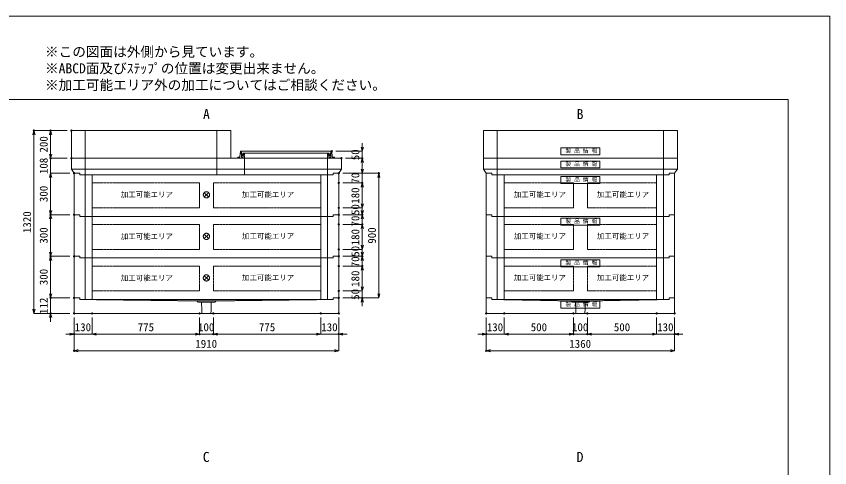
# Model space of a CAD drawing. Units: millimetres, scale not verified. Extents: x -4455 to 4455, y -3150 to 3150.
# Drawn here: x -1418 to 4455, y -109 to 3150 of the extents above; entities that cross this region are included whole.
import ezdxf
from ezdxf.enums import TextEntityAlignment as Align

# ---------------------------------------------------------------- set-up
doc = ezdxf.new("R2010")
doc.units = ezdxf.units.MM
doc.header["$LTSCALE"] = 20
doc.header["$PDMODE"] = 32
doc.header["$PDSIZE"] = 10
doc.linetypes.add('LONG_DASHED1', pattern=[7, 6, -1])
doc.linetypes.add('LONG_DOUBLE_CHAIN', pattern=[21.8, 18, -1, 0.6, -0.6, 0.6, -1])
for name, color, linetype, lineweight in [('0-0_D-TTL', 7, 'Continuous', 9), ('0-1_Defpoints', 7, 'Continuous', 9), ('0-3_D-TTL-TXT', 7, 'Continuous', 9), ('0-4_D-STR-TXT', 7, 'Continuous', 9), ('0-5_D-STR-DIM', 3, 'Continuous', 9), ('0-6_0', 7, 'Continuous', 9), ('0-7_D-STR', 7, 'Continuous', 9), ('0-8_D-STR-STR1', 7, 'LONG_DASHED1', 9), ('0-9_D-STR-STR5', 1, 'LONG_DOUBLE_CHAIN', 9), ('0-B_D-STR-STR4', 134, 'Continuous', 9)]:
    doc.layers.add(name, color=color, linetype=linetype, lineweight=lineweight)
doc.styles.add('ＭＳ ゴシック', font='')
doc.styles.get('ＭＳ ゴシック').set_extended_font_data('MS Gothic')

# ---------------------------------------------------------------- blocks, each defined once
blk = doc.blocks.new('A$C4DE05FD1')
at = {"layer": '0-0_D-TTL', "color": 134}
for p, q in [((4000, 76000), (114800, 76000)), ((114800, 76000), (114800, 4000))]:
    blk.add_line(p, q, dxfattribs=at)
at = {"layer": '0-1_Defpoints', "color": 134}
for p, q in [((0, 84000), (118800, 84000)), ((118800, 84000), (118800, 0))]:
    blk.add_line(p, q, dxfattribs=at)
at = {"layer": '0-3_D-TTL-TXT', "style": 'ＭＳ ゴシック'}
for s, p in [('※この図面は外側から見ています。', (43260.9, 79815.7)), ('※ABCD面及びｽﾃｯﾌﾟの位置は変更出来ません。', (43260.9, 78215.7)), ('※加工可能エリア外の加工についてはご相談ください。', (43260.9, 76615.7))]:
    blk.add_text(s, height=962.2, dxfattribs=at).set_placement(p, align=Align.BOTTOM_LEFT)
blk = doc.blocks.new('A$C31CA379A')
at = {"layer": '0-4_D-STR-TXT', "style": 'ＭＳ ゴシック'}
for s, p in [('A', (-325.9, -2190.5)), ('B', (35638.6, -2190.5)), ('C', (-351.4, -35190.5)), ('D', (35638.6, -35190.5))]:
    blk.add_text(s, height=962.2, dxfattribs=at).set_placement(p, align=Align.BOTTOM_LEFT)
blk = doc.blocks.new('A$C0EB83927')
at = {"layer": '0-7_D-STR'}
for p, q in [((-19100, 240), (-19100, -2000)), ((-19100, 240), (-18300, 240)), ((-18300, 0), (-18300, 240)), ((18300, 0), (-18300, 0)), ((19100, 240), (18300, 240)), ((18300, 0), (18300, 240)), ((19100, 240), (19100, -2000)), ((19100, -2000), (-19100, -2000))]:
    blk.add_line(p, q, dxfattribs=at)
at = {"layer": '0-7_D-STR', "linetype": 'LONG_DASHED1'}
for p, q in [((-17680, 0), (-1400, -200)), ((17680, 0), (1400, -200)), ((-1200, -380), (-1400, -200)), ((-1400, -200), (1400, -200)), ((-1200, -380), (1200, -380)), ((-653.3, -2000), (-705, -380)), ((653.3, -2000), (705, -380)), ((1200, -380), (1400, -200))]:
    blk.add_line(p, q, dxfattribs=at)
blk = doc.blocks.new('_Open30')
at = {"layer": '0-6_0'}
blk.add_line((0, 0), (-20, 0), dxfattribs=at)
blk.add_lwpolyline([(-20, 5.36), (0, 0), (-20, -5.36)], dxfattribs=at)
blk = doc.blocks.new('A$C3FC15DFF')
at = {"layer": '0-8_D-STR-STR1', "linetype": 'Continuous'}
blk.add_lwpolyline([(-2820, 0), (2820, 0), (2820, -1000), (-2820, -1000)], close=True, dxfattribs=at)
at = {"layer": '0-8_D-STR-STR1', "style": 'ＭＳ ゴシック'}
blk.add_text('製 品 情 報', height=577.3, dxfattribs=at).set_placement((-2149.6, -882.5), align=Align.BOTTOM_LEFT)
blk = doc.blocks.new('A$C2CAB0034')
at = {"layer": '0-7_D-STR', "linetype": 'LONG_DASHED1'}
for p, q in [((-12000, 0), (-12000, 2400)), ((12000, 0), (12000, 2400))]:
    blk.add_line(p, q, dxfattribs=at)
at = {"layer": '0-7_D-STR'}
for p, q in [((14000, 820), (-14000, 820)), ((-13600, 240), (-12800, 240)), ((-12800, 0), (-12800, 240)), ((13600, 240), (12800, 240))]:
    blk.add_line(p, q, dxfattribs=at)
for points in [[(-14000, 2400), (14000, 2400), (14000, 820), (13600, 240)], [(-14000, 2400), (-14000, 820), (-13600, 240)], [(-12800, 0), (12800, 0), (12800, 240)]]:
    blk.add_lwpolyline(points, dxfattribs=at)
at = {"layer": '0-8_D-STR-STR1'}
blk.add_blockref('A$C3FC15DFF', (0, 2000), dxfattribs=at)
blk = doc.blocks.new('A$C35A123D8')
at = {"layer": '0-7_D-STR'}
for p, q in [((-13600, 240), (-13600, -2000)), ((-13600, 240), (-12800, 240)), ((-12800, 0), (-12800, 240)), ((-12800, 0), (12800, 0)), ((13600, 240), (12800, 240)), ((12800, 0), (12800, 240)), ((13600, 240), (13600, -2000)), ((-13600, -2000), (13600, -2000))]:
    blk.add_line(p, q, dxfattribs=at)
at = {"layer": '0-7_D-STR', "linetype": 'LONG_DASHED1'}
for p, q in [((-12180, 0), (-1400, -200)), ((12180, 0), (1400, -200)), ((-1200, -380), (-1400, -200)), ((1400, -200), (-1400, -200)), ((1200, -380), (-1200, -380)), ((-653.3, -2000), (-705, -380)), ((653.3, -2000), (705, -380)), ((1200, -380), (1400, -200))]:
    blk.add_line(p, q, dxfattribs=at)
at = {"layer": '0-8_D-STR-STR1'}
blk.add_blockref('A$C3FC15DFF', (0, -260), dxfattribs=at)
blk = doc.blocks.new('A$C76595178')
at = {"layer": '0-7_D-STR'}
blk.add_line((-14000, 4000), (-14000, 0), dxfattribs=at)
at = {"layer": '0-7_D-STR', "linetype": 'LONG_DASHED1'}
for p, q in [((-12000, 0), (-12000, 4000)), ((12000, 0), (12000, 4000))]:
    blk.add_line(p, q, dxfattribs=at)
at = {"layer": '0-7_D-STR'}
blk.add_lwpolyline([(-14000, 4000), (14000, 4000), (14000, 0), (-14000, 0)], dxfattribs=at)
at = {"layer": '0-8_D-STR-STR1'}
blk.add_blockref('A$C3FC15DFF', (0, 1500), dxfattribs=at)
blk = doc.blocks.new('A$C786A4183')
at = {"layer": '0-7_D-STR'}
blk.add_line((-11500, 4000), (-11500, 0), dxfattribs=at)
at = {"layer": '0-7_D-STR', "linetype": 'LONG_DASHED1'}
for p, q in [((-9500, 0), (-9500, 4000)), ((9500, 0), (9500, 4000))]:
    blk.add_line(p, q, dxfattribs=at)
at = {"layer": '0-7_D-STR'}
blk.add_lwpolyline([(-11500, 4000), (11500, 4000), (11500, 0), (-11500, 0)], dxfattribs=at)
blk = doc.blocks.new('A$C35686FFE')
at = {"layer": '0-7_D-STR', "linetype": 'LONG_DASHED1'}
for p, q in [((-17500, 0), (-17500, 2400)), ((1500, 0), (1500, 2400)), ((5500, 0), (5500, 2400)), ((17500, 0), (17500, 2400))]:
    blk.add_line(p, q, dxfattribs=at)
at = {"layer": '0-7_D-STR'}
for p, q in [((-19500, 820), (19500, 820)), ((-19100, 240), (-18300, 240)), ((19100, 240), (18300, 240)), ((18300, 0), (18300, 240))]:
    blk.add_line(p, q, dxfattribs=at)
for points in [[(19500, 2400), (-19500, 2400), (-19500, 820), (-19100, 240)], [(19500, 2400), (19500, 820), (19100, 240)], [(18300, 0), (-18300, 0), (-18300, 240)]]:
    blk.add_lwpolyline(points, dxfattribs=at)
blk = doc.blocks.new('A$C61C9604E')
at = {"layer": '0-7_D-STR'}
for p, q in [((-13600, -5760), (-13600, 240)), ((-13600, 240), (-12800, 240)), ((-12800, 0), (-12800, 240)), ((-12800, 0), (12800, 0)), ((13600, 240), (12800, 240)), ((12800, 0), (12800, 240)), ((13600, -5760), (13600, 240)), ((-13600, -5760), (-12800, -5760)), ((-12800, -6000), (-12800, -5760)), ((13600, -5760), (12800, -5760)), ((12800, -6000), (12800, -5760)), ((-12800, -6000), (12800, -6000))]:
    blk.add_line(p, q, dxfattribs=at)
at = {"layer": '0-7_D-STR', "linetype": 'LONG_DASHED1'}
for p, q in [((-12000, -6000), (-12000, 0)), ((-11000, -6000), (-11000, 0)), ((11000, -6000), (11000, 0)), ((12000, -6000), (12000, 0))]:
    blk.add_line(p, q, dxfattribs=at)
at = {"layer": '0-9_D-STR-STR5'}
for p, q in [((-11000, -1160), (-11000, -4760)), ((-1000, -1160), (-11000, -1160)), ((-1000, -1160), (-1000, -4760)), ((1000, -1160), (11000, -1160)), ((1000, -1160), (1000, -4760)), ((11000, -1160), (11000, -4760)), ((-1000, -4760), (-11000, -4760)), ((1000, -4760), (11000, -4760))]:
    blk.add_line(p, q, dxfattribs=at)
at = {"layer": '0-8_D-STR-STR1'}
blk.add_blockref('A$C3FC15DFF', (0, -260), dxfattribs=at)
blk = doc.blocks.new('A$C284D0AE2')
at = {"layer": '0-B_D-STR-STR4'}
for p, q in [((-6980, 160), (-7000, 0)), ((-7000, 0), (7000, 0)), ((-6695.5, 160), (-6980, 160)), ((-6600, 1000), (-6655.6, 197.2)), ((-6500, 1000), (-6600, 1000)), ((-6442.7, 197.2), (-6500, 1000)), ((-6450, 1000), (-6450, 740)), ((-6450, 740), (-6438.3, 740)), ((-6418.4, 721.8), (-6390, 400)), ((-6235.7, 160), (-6402.8, 160)), ((-6390, 400), (-6290, 400)), ((-6290, 400), (-6230, 740)), ((-6230, 740), (6230, 740)), ((-6180, 740), (-6212.4, 401.3)), ((-6212.4, 401.3), (-6172.2, 401.3)), ((-6140, 680), (-6195.9, 195.4)), ((-6000, 740), (-6180, 740)), ((-6040, 680), (-6140, 680)), ((-6000, 0), (-6040, 680)), ((-6023.6, 401.3), (-5983.5, 401.3)), ((-5983.5, 401.3), (-6000, 740)), ((6000, 740), (6180, 740)), ((6212.4, 401.3), (6172.2, 401.3)), ((6180, 740), (6212.4, 401.3)), ((6235.7, 160), (6402.8, 160)), ((6695.5, 160), (6980, 160)), ((6980, 160), (7000, 0))]:
    blk.add_line(p, q, dxfattribs=at)
for points in [[(-6450, 1000), (6450, 1000), (6450, 740), (6438.3, 740)], [(6023.6, 401.3), (5983.5, 401.3), (6000, 740)], [(6000, 0), (6040, 680), (6140, 680), (6195.9, 195.4)], [(6418.4, 721.8), (6390, 400), (6290, 400), (6230, 740)], [(6442.7, 197.2), (6500, 1000), (6600, 1000), (6655.6, 197.2)]]:
    blk.add_lwpolyline(points, dxfattribs=at)
for centre, radius, start, end in [((-6695.5, 200), 40, 270, 356.0372), ((-6402.8, 200), 40, 184.08562, 270), ((-6438.3, 720), 20, 5.04245, 90), ((-6235.7, 200), 40, 270, 353.41806), ((6235.7, 200), 40, 186.58194, 270), ((6402.8, 200), 40, 270, 355.91438), ((6438.3, 720), 20, 90, 174.95755), ((6695.5, 200), 40, 183.9628, 270)]:
    blk.add_arc(centre, radius, start, end, dxfattribs=at)
blk = doc.blocks.new('A$C1C640AAB')
at = {"layer": '0-9_D-STR-STR5'}
for p, q in [((-318.2, -318.2), (318.2, 318.2)), ((-318.2, 318.2), (318.2, -318.2))]:
    blk.add_line(p, q, dxfattribs=at)
blk.add_circle((0, 0), 450, dxfattribs=at)
blk = doc.blocks.new('A$C25BF593D')
at = {"layer": '0-7_D-STR'}
for p, q in [((-19100, -5760), (-19100, 240)), ((-19100, 240), (-18300, 240)), ((-18300, 0), (-18300, 240)), ((-18300, 0), (18300, 0)), ((19100, 240), (18300, 240)), ((18300, 0), (18300, 240)), ((19100, -5760), (19100, 240)), ((-19100, -5760), (-18300, -5760)), ((-18300, -6000), (-18300, -5760)), ((19100, -5760), (18300, -5760)), ((18300, -6000), (18300, -5760)), ((-18300, -6000), (18300, -6000))]:
    blk.add_line(p, q, dxfattribs=at)
at = {"layer": '0-7_D-STR', "linetype": 'LONG_DASHED1'}
for p, q in [((-17500, -6000), (-17500, 0)), ((-16500, -6000), (-16500, 0)), ((16500, -6000), (16500, 0)), ((17500, -6000), (17500, 0))]:
    blk.add_line(p, q, dxfattribs=at)
at = {"layer": '0-9_D-STR-STR5'}
for p, q in [((-16500, -1160), (-16500, -4760)), ((-1000, -1160), (-16500, -1160)), ((-1000, -1160), (-1000, -4760)), ((1000, -1160), (16500, -1160)), ((1000, -1160), (1000, -4760)), ((16500, -1160), (16500, -4760)), ((-1000, -4760), (-16500, -4760)), ((1000, -4760), (16500, -4760))]:
    blk.add_line(p, q, dxfattribs=at)
blk = doc.blocks.new('A$C9c1a71ea')
at = {"layer": '0-7_D-STR'}
blk.add_blockref('A$C25BF593D', (0, 0), dxfattribs=at)
at = {"layer": '0-9_D-STR-STR5'}
blk.add_blockref('A$C1C640AAB', (0, -2880), dxfattribs=at)

msp = doc.modelspace()

# ---------------------------------------------------------------- linework, layer by layer
at = {"layer": '0-1_Defpoints'}
for p in [(-1290, 2325), (-1170, 2325), (-1020, 2325), (860, 2175), (-1170, 2125), (-1020, 2125), (930, 2125), (1080, 2125), (-1000, 2017), (-1000, 2017), (910, 2017), (910, 2017), (1200, 2017), (910, 1947), (1080, 1947), (910, 1767), (-1170, 1717), (-1000, 1717), (-1000, 1717), (910, 1717), (910, 1717), (1080, 1717), (910, 1647), (1080, 1647), (910, 1467), (-1170, 1417), (-1000, 1417), (-1000, 1417), (910, 1417), (910, 1417), (1080, 1417), (910, 1347), (1080, 1347), (-1170, 1117), (-1000, 1117), (-1000, 1117), (910, 1167), (910, 1117), (910, 1117), (1080, 1117), (-1170, 1005), (-1000, 1005), (-1000, 1005), (-1000, 1005), (-1000, 1005), (-870, 1005), (-95, 1005), (5, 1005), (780, 1005), (910, 1005), (1975, 1005), (1975, 1005), (2105, 1005), (2605, 1005), (2705, 1005), (3205, 1005), (3335, 1005), (-1000, 855), (-95, 855), (5, 855), (910, 855), (1975, 855), (2605, 855), (2705, 855), (3335, 855), (-1000, 735), (1975, 735)]:
    msp.add_point(p, dxfattribs=at)
at = {"layer": '0-5_D-STR-DIM'}
for p, q in [((-1050, 2325), (-1290, 2325)), ((-1290, 1035), (-1290, 2295)), ((-1050, 2325), (-1170, 2325)), ((-1170, 2155), (-1170, 2295)), ((1080, 2205), (1080, 2235)), ((-1170, 2155), (-1170, 2185)), ((890, 2175), (1080, 2175)), ((1080, 2175), (1080, 2125)), ((-1050, 2125), (-1170, 2125)), ((-1170, 2017), (-1170, 2125)), ((-1050, 2125), (-1170, 2125)), ((960, 2125), (1080, 2125)), ((1080, 2095), (1080, 2065)), ((1080, 2047), (1080, 2077)), ((-1030, 2017), (-1170, 2017)), ((-1030, 2017), (-1170, 2017)), ((940, 2017), (1200, 2017)), ((940, 2017), (1080, 2017)), ((1080, 2017), (1080, 1947)), ((-1170, 1987), (-1170, 1957)), ((-1170, 1987), (-1170, 1747)), ((940, 1947), (1080, 1947)), ((940, 1947), (1080, 1947)), ((1200, 1147), (1200, 1987)), ((1080, 1797), (1080, 1917)), ((1080, 1917), (1080, 1887)), ((1080, 1797), (1080, 1827)), ((940, 1767), (1080, 1767)), ((940, 1767), (1080, 1767)), ((1080, 1747), (1080, 1777)), ((1080, 1767), (1080, 1717)), ((-1030, 1717), (-1170, 1717)), ((-1030, 1717), (-1170, 1717)), ((940, 1717), (1080, 1717)), ((940, 1717), (1080, 1717)), ((1080, 1717), (1080, 1647)), ((-1170, 1687), (-1170, 1447)), ((940, 1647), (1080, 1647)), ((940, 1647), (1080, 1647)), ((1080, 1687), (1080, 1657)), ((1080, 1497), (1080, 1617)), ((1080, 1617), (1080, 1587)), ((1080, 1497), (1080, 1527)), ((1080, 1447), (1080, 1477)), ((-1030, 1417), (-1170, 1417)), ((-1030, 1417), (-1170, 1417)), ((940, 1467), (1080, 1467)), ((940, 1467), (1080, 1467)), ((940, 1417), (1080, 1417)), ((940, 1417), (1080, 1417)), ((1080, 1467), (1080, 1417)), ((1080, 1417), (1080, 1347)), ((-1170, 1387), (-1170, 1147)), ((1080, 1387), (1080, 1357)), ((940, 1347), (1080, 1347)), ((940, 1347), (1080, 1347)), ((1080, 1197), (1080, 1317)), ((1080, 1317), (1080, 1287)), ((-1170, 1147), (-1170, 1177)), ((1080, 1197), (1080, 1227)), ((-1030, 1117), (-1170, 1117)), ((-1170, 1117), (-1170, 1005)), ((-1030, 1117), (-1170, 1117)), ((940, 1167), (1080, 1167)), ((940, 1167), (1080, 1167)), ((940, 1117), (1200, 1117)), ((940, 1117), (1080, 1117)), ((1080, 1167), (1080, 1117)), ((1080, 1087), (1080, 1057)), ((-1030, 1005), (-1290, 1005)), ((-1030, 1005), (-1170, 1005)), ((-1170, 975), (-1170, 945)), ((-1000, 975), (-1000, 735)), ((-1000, 975), (-1000, 855)), ((-870, 975), (-870, 855)), ((-870, 975), (-870, 855)), ((-95, 975), (-95, 855)), ((-95, 975), (-95, 855)), ((5, 975), (5, 855)), ((5, 975), (5, 855)), ((780, 975), (780, 855)), ((780, 975), (780, 855)), ((910, 975), (910, 855)), ((910, 975), (910, 735)), ((1975, 975), (1975, 735)), ((1975, 975), (1975, 855)), ((2105, 975), (2105, 855)), ((2105, 975), (2105, 855)), ((2605, 975), (2605, 855)), ((2605, 975), (2605, 855)), ((2705, 975), (2705, 855)), ((2705, 975), (2705, 855)), ((3205, 975), (3205, 855)), ((3205, 975), (3205, 855)), ((3335, 975), (3335, 855)), ((3335, 975), (3335, 735)), ((-1030, 855), (-1060, 855)), ((-870, 855), (-1000, 855)), ((-840, 855), (-125, 855)), ((-840, 855), (-810, 855)), ((-125, 855), (-155, 855)), ((-95, 855), (5, 855)), ((750, 855), (35, 855)), ((35, 855), (65, 855)), ((750, 855), (720, 855)), ((780, 855), (910, 855)), ((940, 855), (970, 855)), ((1945, 855), (1915, 855)), ((2105, 855), (1975, 855)), ((2135, 855), (2575, 855)), ((2135, 855), (2165, 855)), ((2575, 855), (2545, 855)), ((2605, 855), (2705, 855)), ((3175, 855), (2735, 855)), ((2735, 855), (2765, 855)), ((3175, 855), (3145, 855)), ((3205, 855), (3335, 855)), ((3365, 855), (3395, 855)), ((880, 735), (-970, 735)), ((3305, 735), (2005, 735))]:
    msp.add_line(p, q, dxfattribs=at)

# ---------------------------------------------------------------- block references
at = {"layer": '0-0_D-TTL', "xscale": 0.075, "yscale": 0.075}
msp.add_blockref('A$C4DE05FD1', (-4455, -3150), dxfattribs=at)
at = {"layer": '0-4_D-STR-TXT', "xscale": 0.075, "yscale": 0.075}
msp.add_blockref('A$C31CA379A', (-45, 2550), dxfattribs=at)
at = {"layer": '0-5_D-STR-DIM', "xscale": 1.5, "yscale": 1.5}
for p, rotation in [((-1290, 2325), 90), ((-1170, 2325), 90), ((1080, 2175), 270), ((-1170, 2125), 270), ((-1170, 2125), 270), ((1080, 2125), 90), ((-1170, 2017), 90), ((-1170, 2017), 90), ((1080, 2017), 270), ((1200, 2017), 90), ((1080, 1947), 90), ((1080, 1947), 90), ((1080, 1767), 270), ((1080, 1767), 270), ((-1170, 1717), 270), ((-1170, 1717), 90), ((1080, 1717), 270), ((1080, 1717), 90), ((1080, 1647), 90), ((1080, 1647), 90), ((1080, 1467), 270), ((1080, 1467), 270), ((-1170, 1417), 270), ((-1170, 1417), 90), ((1080, 1417), 270), ((1080, 1417), 90), ((1080, 1347), 90), ((1080, 1347), 90), ((1080, 1167), 270), ((1080, 1167), 270), ((-1170, 1117), 270), ((-1170, 1117), 270), ((1080, 1117), 90), ((1200, 1117), 270), ((-1290, 1005), 270), ((-1170, 1005), 90), ((-870, 855), 180), ((-870, 855), 180), ((5, 855), 180), ((5, 855), 180), ((910, 855), 180), ((2105, 855), 180), ((2105, 855), 180), ((2705, 855), 180), ((2705, 855), 180), ((3335, 855), 180), ((-1000, 735), 180), ((1975, 735), 180)]:
    msp.add_blockref('_Open30', p, dxfattribs=dict(at, rotation=rotation))
for p in [(-1000, 855), (-95, 855), (-95, 855), (780, 855), (780, 855), (1975, 855), (2605, 855), (2605, 855), (3205, 855), (3205, 855), (910, 735), (3335, 735)]:
    msp.add_blockref('_Open30', p, dxfattribs=at)
at = {"layer": '0-7_D-STR', "yscale": 0.05}
for name, p, xscale in [('A$C786A4183', (-445, 2125), 0.05), ('A$C76595178', (2655, 2125), 0.05), ('A$C35686FFE', (-45, 2005), 0.05), ('A$C2CAB0034', (2655, 2005), 0.05), ('A$C9c1a71ea', (-45, 2005), 0.05), ('A$C61C9604E', (2655, 2005), 0.05), ('A$C9c1a71ea', (-45, 1705), 0.05), ('A$C61C9604E', (2655, 1705), 0.05), ('A$C9c1a71ea', (-45, 1405), 0.05), ('A$C61C9604E', (2655, 1405), 0.05), ('A$C0EB83927', (-45, 1105), -0.05), ('A$C35A123D8', (2655, 1105), 0.05)]:
    msp.add_blockref(name, p, dxfattribs=dict(at, xscale=xscale))
at = {"layer": '0-B_D-STR-STR4', "xscale": 0.05, "yscale": 0.05}
msp.add_blockref('A$C284D0AE2', (530, 2125), dxfattribs=at)

# ---------------------------------------------------------------- texts
at = {"layer": '0-5_D-STR-DIM', "style": 'ＭＳ ゴシック'}
for s, p in [('200', (-1173.9, 2166.2)), ('50', (1076.1, 2110.85)), ('108', (-1173.9, 2010.67)), ('70', (1076.1, 1942.1)), ('300', (-1173.9, 1808.35)), ('180', (1076.1, 1796.22)), ('50', (1076.1, 1714.82)), ('1320', (-1293.9, 1584.72)), ('70', (1076.1, 1632.1)), ('300', (-1173.9, 1508.35)), ('180', (1076.1, 1496.22)), ('900', (1196.1, 1508.05)), ('50', (1076.1, 1413.65)), ('70', (1076.1, 1337.8)), ('300', (-1173.9, 1208.35)), ('180', (1076.1, 1196.22)), ('50', (1076.1, 1102.85)), ('112', (-1173.9, 1000.85))]:
    msp.add_text(s, height=57.77, rotation=90, dxfattribs=at).set_placement(p, align=Align.BOTTOM_LEFT)
for s, p in [('130', (-995.78, 858.9)), ('775', (-541.12, 858.9)), ('100', (-105.78, 858.9)), ('775', (333.88, 858.9)), ('130', (784.22, 858.9)), ('130', (1979.22, 858.9)), ('500', (2296.35, 858.9)), ('100', (2594.22, 858.9)), ('500', (2896.35, 858.9)), ('130', (3209.22, 858.9)), ('1910', (-125.28, 738.9)), ('1360', (2574.72, 738.9))]:
    msp.add_text(s, height=57.77, dxfattribs=at).set_placement(p, align=Align.BOTTOM_LEFT)
at = {"layer": '0-9_D-STR-STR5', "style": 'ＭＳ ゴシック'}
for p in [(-662.98, 1832.03), (212.02, 1832.03), (2174.52, 1832.03), (2774.52, 1832.03), (212.02, 1532.03), (2174.52, 1532.03), (2774.52, 1532.03), (-662.98, 1530.03), (-662.98, 1230.03), (212.02, 1232.03), (2174.52, 1232.03), (2774.52, 1232.03)]:
    msp.add_text('加工可能エリア', height=38.42, dxfattribs=at).set_placement(p, align=Align.BOTTOM_LEFT)

doc.saveas('drawing.dxf')
